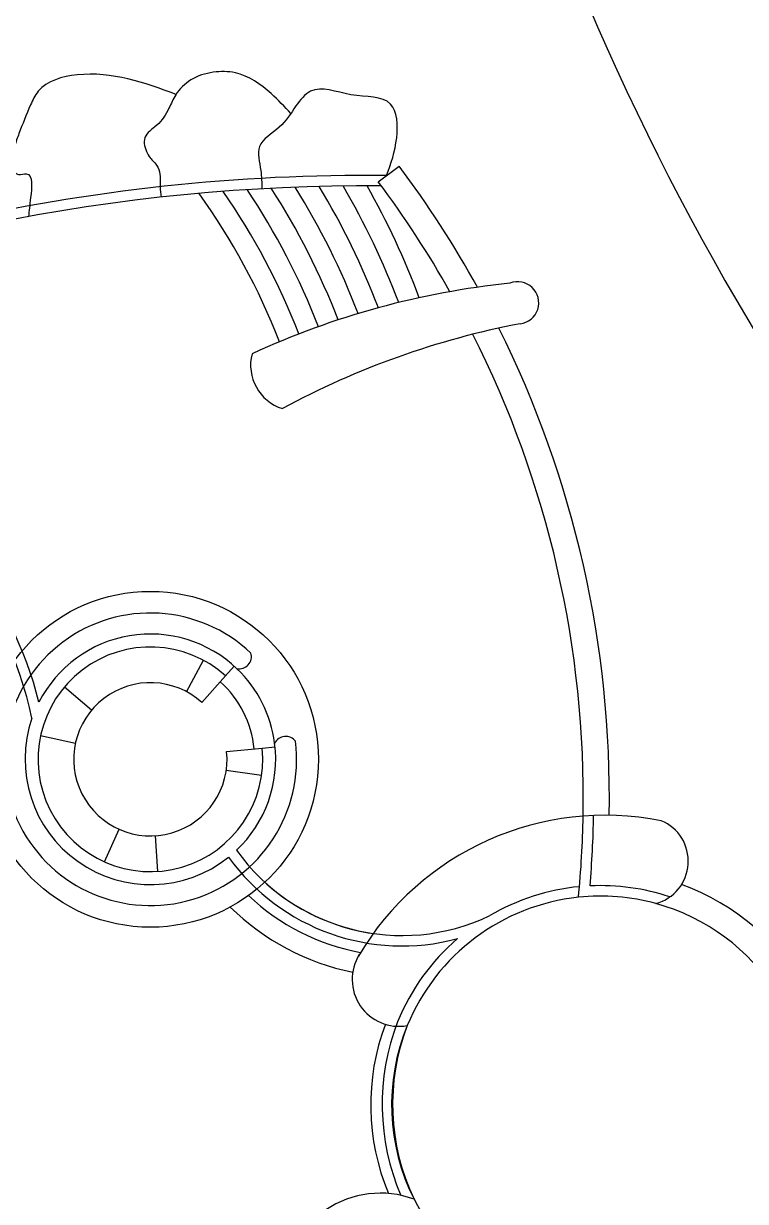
# Model space of a CAD drawing. Extents: x 2080 to 102394, y 2071 to 93424.
# Drawn here: x 85990 to 86405, y 81699 to 82376 of the extents above; entities that cross this region are included whole.
import ezdxf

# ---------------------------------------------------------------- set-up
doc = ezdxf.new("R2010")
doc.units = 0
doc.header["$LTSCALE"] = 20
doc.header["$MEASUREMENT"] = 0
doc.layers.add('BLACK STONE', color=7, linetype='Continuous')
doc.layers.add('R.C.C Wall', color=50, linetype='Continuous')
doc.layers.add('BUILDING', color=4, linetype='Continuous', lineweight=40)

msp = doc.modelspace()

# ---------------------------------------------------------------- linework, layer by layer
at = {"color": 13, "ltscale": 0.5}
msp.add_line((86193.704, 82285.028, 0.504), (86205.79, 82293.913, 0.504), dxfattribs=at)
at = {"color": 1, "linetype": 'Continuous', "ltscale": 0.5}
for p, q in [((86083.633, 81992.016, 0.504), (86093.312, 82010.081, 0.504)), ((86092.34, 81985.891, 0.504), (86106.072, 82001.106, 0.504)), ((86029.124, 81981.519, 0.504), (86013.429, 81994.699, 0.504)), ((85999.788, 81966.895, 0.504), (86019.817, 81962.547, 0.504)), ((86106.648, 81957.603, 0.504), (86127.041, 81959.65, 0.504)), ((86106.423, 81946.961, 0.504), (86126.71, 81944.053, 0.504)), ((86036.505, 81894.306, 0.504), (86044.87, 81913.016, 0.504)), ((86065.668, 81909.272, 0.504), (86066.985, 81888.819, 0.504))]:
    msp.add_line(p, q, dxfattribs=at)
at = {"linetype": 'Continuous', "ltscale": 0.5}
msp.add_circle((86062.841, 81953.208, 0.504), 96.48, dxfattribs=at)
for centre, radius, start, end in [((87746.94, 83000.113, 0.504), 1558.606, 197.658494, 229.68457), ((85771.483, 82050.172, 0.504), 428.462, 21.274817, 32.636273), ((85771.483, 82050.172, 0.504), 440.462, 21.171206, 31.73592), ((85771.483, 82050.172, 0.504), 452.462, 21.034043, 30.865222), ((85771.483, 82050.172, 0.504), 464.462, 20.865713, 30.021668), ((85771.483, 82050.172, 0.504), 476.462, 20.668316, 29.203018), ((85771.483, 82050.172, 0.504), 392.462, 21.355157, 35.545455), ((85771.483, 82050.172, 0.504), 404.462, 21.370123, 34.537627), ((85771.483, 82050.172, 0.504), 416.462, 21.342157, 33.56911), ((86317.923, 81758.221, 0.504), 471, 95.916597, 114.686629), ((86273.809, 82215.462, 0.504), 12.094, 276.739187, 111.523942), ((86364.415, 81738.366, 0.504), 473.56, 100.85552, 118.47143), ((86146.745, 82179.72, 0.504), 26.341, 165.815341, 252.124191), ((86062.841, 81953.208, 0.504), 71.96, 7.354711, 46.309138), ((86062.841, 81953.208, 0.504), 59.96, 5.730119, 47.932338)]:
    msp.add_arc(centre, radius, start, end, dxfattribs=at)
at = {"color": 13, "ltscale": 0.5}
for centre, radius, start, end in [((85718.484, 81930.118, 0.504), 608.123, 28.941066, 36.742955), ((85718.484, 81930.118, 0.504), 593.123, 29.462458, 36.753606), ((85720.854, 81930.975, 0.504), 605.622, 359.062656, 26.471709), ((85720.854, 81930.975, 0.504), 590.622, 358.991478, 26.848512), ((86321.366, 81754.623, 0.504), 135, 267.589259, 69.818258), ((86321.366, 81754.623, 0.504), 120, 267.589259, 74.667131)]:
    msp.add_arc(centre, radius, start, end, dxfattribs=at)
at = {"color": 1, "linetype": 'Continuous', "ltscale": 0.5}
msp.add_arc((86062.841, 81953.208, 0.504), 44.027, 47.932638, 5.729819, dxfattribs=at)
at = {"ltscale": 0.5}
for centre, radius, start, end in [((86324.248, 81756.081, 0.504), 165, 78.820795, 149.358156), ((86346.578, 81894.685, 0.504), 25.191, 284.997643, 67.450838), ((86207.414, 81968.797, 0.504), 116.813, 227.557486, 261.839691), ((86207.414, 81968.797, 0.504), 128.813, 226.788795, 259.308719), ((86207.414, 81968.797, 0.504), 140.813, 225.510694, 258.374709), ((86205.705, 81826.783, 0.504), 26.977, 148.141528, 279.942315), ((86321.366, 81754.623, 0.504), 132, 159.432375, 202.655486), ((86321.366, 81754.623, 0.504), 120, 157.672465, 206.831229)]:
    msp.add_arc(centre, radius, start, end, dxfattribs=at)
at = {"linetype": 'Continuous', "ltscale": 0.5}
for points in [[(86077.587, 82335.188, 0.504), (86020.784, 82346.394, 0.504), (85998.45, 82336.965, 0.504), (85994.01, 82329.115, 0.504), (85987.37, 82312.679, 0.504), (85984.794, 82304.837, 0.504), (85987.101, 82289.191, 0.504), (85991.574, 82289.585, 0.504), (85994.038, 82275.894, 0.504), (85992.834, 82265.004, 0.504)], [(86198.539, 82288.582, 0.504), (86204.289, 82310.268, 0.504), (86200.831, 82329.638, 0.504), (86178.042, 82335.006, 0.504), (86154.846, 82337, 0.504), (86146.452, 82328.53, 0.504), (86136.81, 82316.261, 0.504), (86125.476, 82305.249, 0.504), (86126.249, 82291.435, 0.504), (86126.836, 82280.952, 0.504)]]:
    msp.add_spline(points, degree=3, dxfattribs=at)
at = {"linetype": 'Continuous', "ltscale": 0.5, "start_tangent": (0.835579, 0.5493702)}
msp.add_spline([(86143.46, 82324.196, 0.504), (86132.255, 82335.602, 0.504), (86111.635, 82347.548, 0.504), (86098.96, 82347.901, 0.504), (86086.099, 82343.477, 0.504), (86077.411, 82334.92, 0.504), (86073.498, 82327.216, 0.504), (86066.477, 82317.421, 0.504), (86059.653, 82310.326, 0.504), (86061.147, 82301.195, 0.504), (86063.239, 82298.09, 0.504), (86067.207, 82293.333, 0.504), (86068.44, 82282.126, 0.504), (86069.096, 82276.162, 0.504)], degree=3, dxfattribs=at)
at = {"layer": 'BLACK STONE', "linetype": 'Continuous', "ltscale": 0.5}
for centre, radius, start, end in [((86062.841, 81953.208, 0.504), 84.011, 46.546552, 7.115902), ((86113.782, 82012.248, 0.504), 7.115, 260.022605, 16.207273), ((86140.585, 81959.257, 0.504), 7.116, 37.461317, 153.617149)]:
    msp.add_arc(centre, radius, start, end, dxfattribs=at)
at = {"layer": 'BUILDING', "linetype": 'Continuous', "ltscale": 0.5}
for radius, start in [(4622.404, 110.843448), (4562.404, 112.672018)]:
    msp.add_arc((87809.699, 78242.867, 0.301), radius, start, 118.058018, dxfattribs=at)
at = {"layer": 'R.C.C Wall', "ltscale": 0.5}
for p, q in [((86106.072, 82001.106, 0.504), (86111.055, 82006.628, 0.504)), ((86127.041, 81959.65, 0.504), (86134.442, 81960.393, 0.504))]:
    msp.add_line(p, q, dxfattribs=at)
for centre, radius, start, end in [((86187.213, 81202.699, 0.504), 1085.941, 89.402412, 116.362832), ((86187.213, 81202.699, 0.504), 1079.941, 89.560252, 113.620386), ((85793.235, 81934.371, 0.504), 212.033, 14.128886, 64.365325), ((85793.235, 81934.371, 0.504), 206.033, 11.880635, 67.701974), ((86062.841, 81953.208, 0.504), 64.522, 47.932253, 5.730204), ((85720.854, 81930.975, 0.504), 590.622, 354.459915, 358.991478), ((85720.854, 81930.975, 0.504), 596.622, 355.144893, 359.036167), ((86207.414, 81968.797, 0.504), 122.813, 215.774948, 285.017071), ((86207.414, 81968.797, 0.504), 116.813, 215.503751, 295.528319), ((86321.366, 81754.623, 0.504), 126, 95.506032, 120.320776), ((86321.366, 81754.623, 0.504), 126, 71.575103, 92.743188), ((86321.366, 81754.623, 0.504), 120, 96.050408, 157.672465), ((86321.366, 81754.623, 0.504), 120, 74.667131, 96.050408), ((86321.366, 81754.623, 0.504), 126, 130.67913, 157.672465), ((86328.285, 81754.895, 0.504), 132.33, 158.978871, 203.230734), ((86328.285, 81754.895, 0.504), 126.33, 158.978871, 205.524823), ((86194.842, 81648.506, 0.504), 55.472, 69.482265, 124.28831), ((86321.366, 81754.623, 0.504), 120, 206.831229, 267.589259)]:
    msp.add_arc(centre, radius, start, end, dxfattribs=at)
at = {"layer": 'R.C.C Wall', "linetype": 'Continuous', "ltscale": 0.5}
for start, end in [(46.309138, 152.774097), (160.871563, 308.638817), (313.43879, 7.354711)]:
    msp.add_arc((86062.841, 81953.208, 0.504), 71.96, start, end, dxfattribs=at)

doc.saveas('drawing.dxf')
